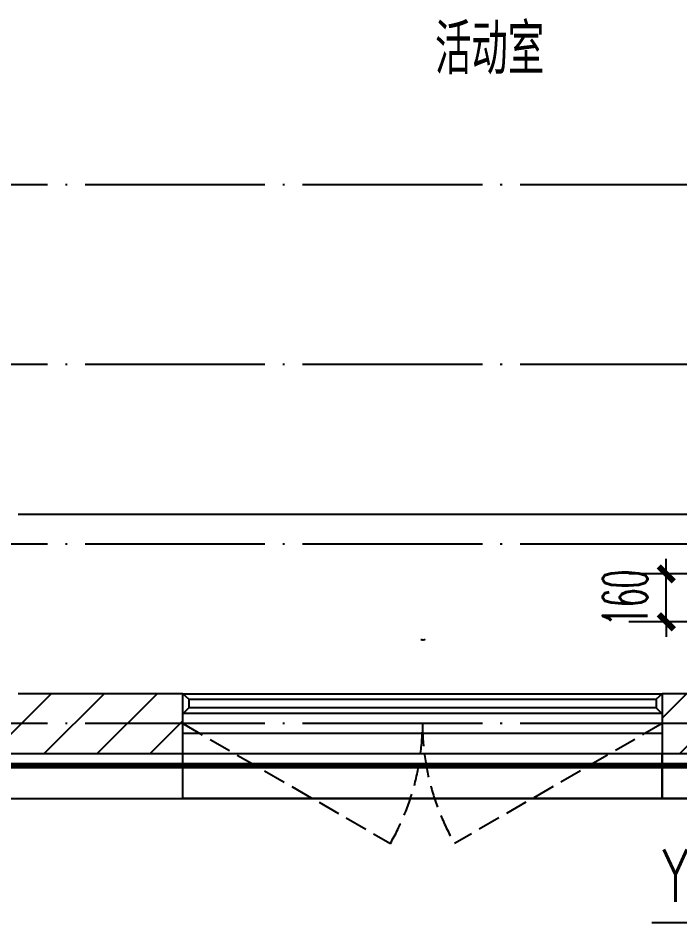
# Model space of a CAD drawing. Extents: x 27938 to 1507990, y 110129 to 923079.
# Drawn here: x 1238864 to 1241073, y 580158 to 583181 of the extents above; entities that cross this region are included whole.
import ezdxf

# ---------------------------------------------------------------- set-up
doc = ezdxf.new("R2010")
doc.units = 0
doc.header["$LTSCALE"] = 1000
doc.header["$MEASUREMENT"] = 0
doc.linetypes.add('DASH', pattern=[0.35, 0.25, -0.1])
doc.linetypes.add('DOTE', pattern=[2.42, 2, -0.2, 0.02, -0.2])
for name, color, linetype in [('----建筑底图', 8, 'Continuous'), ('3-栏杆1', 135, 'Continuous'), ('3.5方案汇报，与郭总、侯月琴确定户型_t8$0$2020.03.04 -1安徽标准化洋房户型(UA）_t8_t8$0$看线', 154, 'Continuous'), ('DIM_SYMB', 3, 'Continuous'), ('DIM_雨水', 4, 'Continuous'), ('DOTE', 1, 'Continuous'), ('PUB_HATCH', 8, 'Continuous'), ('PUB_TEXT', 4, 'Continuous'), ('WALL', 9, 'Continuous'), ('WINDOW', 4, 'Continuous'), ('WINDOW_TEXT', 7, 'Continuous'), ('看线', 251, 'Continuous')]:
    doc.layers.add(name, color=color, linetype=linetype)
doc.styles.add('_TCH_DIM_T3', font='SIMPLEX.shx', dxfattribs={"width": 0.494118, "bigfont": 'GBCBIG.shx'})
doc.styles.add('_TCH_WINDOW', font='SIMPLEX.shx', dxfattribs={"width": 0.7, "height": 3.5, "bigfont": 'GBCBIG.shx'})
doc.styles.add('_TWT_SERIAL', font='SIMPLEX', dxfattribs={"width": 0.8, "height": 3.5, "bigfont": 'HZTXT'})
doc.styles.get("Standard").update_dxf_attribs({"font": 'gbenor.shx', "bigfont": 'gbcbig.shx'})
doc.dimstyles.new('_TWT_ARCH&&50', dxfattribs={"dimtxt": 148.75, "dimasz": 50, "dimexe": 125, "dimexo": 150, "dimgap": 63.125, "dimtad": 1, "dimdec": 0, "dimzin": 0, "dimdsep": 46, "dimtxsty": '_TCH_DIM_T3', "dimblk": 'ARCHTICK', "dimcen": 0.09, "dimclrt": 7, "dimazin": 2, "dimtfac": 1, "dimtdec": 0, "dimtix": 1, "dimtmove": 2, "dimatfit": 3, "dimfxl": 100, "dimtolj": 1, "dimtzin": 0, "dimarcsym": 0})
pattern_1 = [(45, (0, 89.76), (-88.3884, 88.3884), [])]

# ---------------------------------------------------------------- blocks, each defined once
blk = doc.blocks.new('ASDFSD')
at = {"layer": '3-栏杆1', "color": 5}
for p, q in [((681762.6, 334937.5), (681742.3, 334955.3)), ((681742.3, 334955.3), (681762.6, 334937.5)), ((683322.1, 334937.5), (683342.3, 334955.3)), ((683342.3, 334955.3), (683322.1, 334937.5)), ((683322.1, 334937.5), (681762.6, 334937.5)), ((681762.6, 334937.5), (681762.6, 334908.3)), ((683322.1, 334937.5), (683322.1, 334908.3)), ((681742.3, 334888.4), (681762.6, 334908.3)), ((681762.6, 334908.2), (683322.1, 334908.2)), ((683322.1, 334908.3), (683342.3, 334888.4)), ((683342.3, 334888.4), (683322.1, 334908.3))]:
    blk.add_line(p, q, dxfattribs=at)
blk = doc.blocks.new('$WINLIB2D$00000001')
at = {"color": 0}
for points in [[(-0.5, 0.5), (-0.5, -0.5)], [(-0.5, 0.5), (0.5, 0.5)], [(0.5, -0.5), (0.5, 0.5)], [(0.5, 0.1667), (-0.5, 0.1667)], [(0.5, -0.1667), (-0.5, -0.1667)], [(-0.5, -0.5), (0.5, -0.5)]]:
    blk.add_lwpolyline(points, dxfattribs=at)
blk = doc.blocks.new('A$C149A4CC3')
at = {"layer": 'PUB_HATCH'}
h = blk.add_hatch(dxfattribs=at)
h.set_pattern_fill('普通砖', color=256, scale=50, style=0)
h.set_pattern_definition(pattern_1)
h.paths.add_polyline_path([(12500, -25810.1), (13150, -25810.1), (13150, -25610.1), (12600, -25610.1), (12500, -25676.8)])
h = blk.add_hatch(dxfattribs=at)
h.set_pattern_fill('普通砖', color=256, scale=50, style=0)
h.set_pattern_definition(pattern_1)
h.paths.add_polyline_path([(14850, -25610.1), (14750, -25610.1), (14750, -25810.1), (15050, -25810.1)])
at = {"color": 8, "linetype": 'DASH', "ltscale": 0.8, "const_width": 20}
blk.add_lwpolyline([(25140, -24650.1), (22160, -24650.1), (22160, -24050.1), (15840, -24050.1), (15840, -25250.1), (15090, -25250.1), (15090, -25850.1), (9909, -25850.1), (9909.9, -25250.1), (9160, -25250.1), (9160, -24050.1), (2840, -24050.1), (2840, -24650.1), (0, -24650.1)], dxfattribs=at)
at = {"color": 8, "const_width": 8}
blk.add_lwpolyline([(15050, -25810.1), (15050, -25960.1), (14750, -25960.1), (14750, -25810.1)], dxfattribs=at)
at = {"layer": '3.5方案汇报，与郭总、侯月琴确定户型_t8$0$2020.03.04 -1安徽标准化洋房户型(UA）_t8_t8$0$看线', "color": 8, "ltscale": 10}
blk.add_line((12600, -25010.1), (14850, -25010.1), dxfattribs=at)
at = {"layer": 'DOTE', "color": 169, "linetype": 'DOTE', "ltscale": 0.3}
for p, q in [((25039.9, -23910.1), (-25818.8, -23910.1)), ((25039.9, -24510.1), (-25818.8, -24510.1)), ((25039.9, -25110.1), (-25818.8, -25110.1)), ((25039.9, -25710.1), (-25818.8, -25710.1))]:
    blk.add_line(p, q, dxfattribs=at)
at = {"layer": 'WALL', "color": 8}
for p, q in [((13150, -25610.1), (12600, -25610.1)), ((13150, -25810.1), (13150, -25610.1)), ((14850, -25610.1), (14750, -25610.1)), ((14750, -25610.1), (14750, -25810.1)), ((12500, -25810.1), (13150, -25810.1)), ((14750, -25810.1), (15050, -25810.1))]:
    blk.add_line(p, q, dxfattribs=at)
at = {"layer": 'WINDOW', "color": 8, "linetype": 'DASH', "ltscale": 0.3}
for points in [[(13150, -25710.1), (13842.8, -26110.1, 0.131652), (13950, -25710.1)], [(14750, -25710.1), (14057.2, -26110.1, -0.131652), (13950, -25710.1)]]:
    blk.add_lwpolyline(points, format="xyb", dxfattribs=at)
at = {"layer": '看线', "color": 8, "ltscale": 0.5}
for points in [[(14750, -25810.1), (14750, -25960.1), (13150, -25960.1), (13150, -25810.1)], [(10250, -25960.1), (14750, -25960.1)]]:
    blk.add_lwpolyline(points, dxfattribs=at)
at = {"color": 8, "xscale": -1}
blk.add_blockref('ASDFSD', (696492.3, -360565.4), dxfattribs=at)
at = {"layer": 'WINDOW', "color": 8}
ref = blk.add_blockref('$WINLIB2D$00000001', (13950, -25710.1), dxfattribs=dict(at, xscale=1600, yscale=-200, zscale=1600))
ref.add_attrib('A', 'TC1617', (13944.8, -25432.3), dxfattribs={"layer": 'WINDOW_TEXT', "color": 8, "ltscale": 0.5, "height": 4.25, "style": '_TCH_WINDOW', "width": 0.494118})
at = {"layer": 'PUB_TEXT', "color": 8}
blk.add_text('活动室', height=168.79, dxfattribs=at).set_placement((13992, -23541.8))
blk = doc.blocks.new('_ArchTick')
at = {"color": 0, "linetype": 'ByBlock', "const_width": 0.4}
blk.add_lwpolyline([(-0.5, -0.5), (0.5, 0.5)], dxfattribs=at)
blk = doc.blocks.new('*D473')
at = {"layer": 'Defpoints', "color": 0}
for p in [(1241027.5, 581324), (1241474, 581324), (1241474, 581164.1)]:
    blk.add_point(p, dxfattribs=at)
at = {"layer": 'DIM_SYMB', "color": 0, "lineweight": -2}
for p, q in [((1241027.5, 581324), (1241027.5, 581374)), ((1241324, 581324), (1240902.5, 581324)), ((1241027.5, 581164.1), (1241027.5, 581324)), ((1241324, 581164.1), (1240902.5, 581164.1)), ((1241027.5, 581164.1), (1241027.5, 581114.1))]:
    blk.add_line(p, q, dxfattribs=at)
at = {"layer": 'DIM_SYMB', "color": 0, "lineweight": -2, "xscale": 50, "yscale": 50, "zscale": 50}
for p, rotation in [((1241027.5, 581324), 270), ((1241027.5, 581164.1), 90)]:
    blk.add_blockref('_ArchTick', p, dxfattribs=dict(at, rotation=rotation))
at = {"layer": 'DIM_SYMB', "color": 7, "insert": (1240890, 581244), "char_height": 148.75, "attachment_point": 5, "rotation": 90, "style": '_TCH_DIM_T3'}
blk.add_mtext('\\A1;160', dxfattribs=at)

msp = doc.modelspace()

# ---------------------------------------------------------------- block references
at = {"layer": '----建筑底图'}
msp.add_blockref('A$C149A4CC3', (1226263.6, 606534.1), dxfattribs=at)

# ---------------------------------------------------------------- next in the draw order: linework, layer by layer
at = {"layer": 'DIM_雨水'}
msp.add_line((1241483, 580158.4), (1240979.6, 580158.4), dxfattribs=at)

# ---------------------------------------------------------------- next in the draw order: texts
at = {"layer": 'DIM_雨水', "color": 7, "style": '_TWT_SERIAL', "width": 0.64}
msp.add_text('YL-8', height=175, dxfattribs=at).set_placement((1241014.6, 580228.4))

# ---------------------------------------------------------------- next in the draw order: dimensions: what is measured, and where the dimension line sits
at = {"layer": 'DIM_SYMB'}
dim = msp.add_aligned_dim(p1=(1241474, 581164.1), p2=(1241474, 581324), distance=446.5, dimstyle='_TWT_ARCH&&50', dxfattribs=at)
dim.commit()
dim.dimension.update_dxf_attribs({"geometry": '*D473', "text_midpoint": (1240890, 581244)})

doc.saveas('drawing.dxf')
